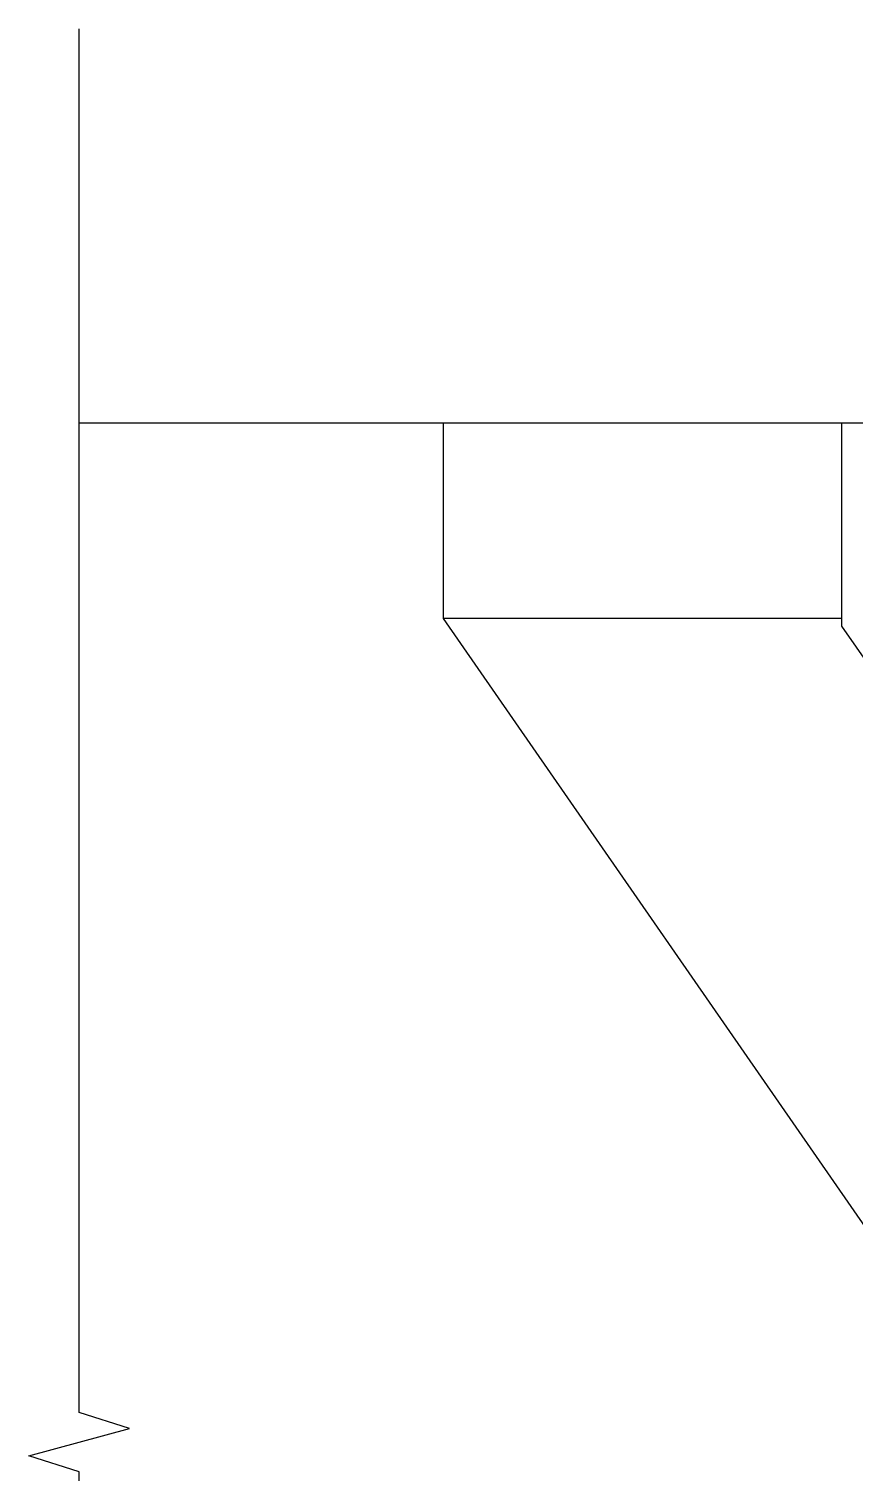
# Model space of a CAD drawing. Header units: metres. Extents: x -3883 to -1346, y 7082 to 10301.
# Drawn here: x -3883 to -3160, y 8967 to 10232 of the extents above; entities that cross this region are included whole.
import ezdxf

# ---------------------------------------------------------------- set-up
doc = ezdxf.new("R2010")
doc.units = ezdxf.units.M
doc.layers.add('LM', color=141, linetype='Continuous')
doc.layers.add('S_OTHER', color=7, linetype='Continuous')

msp = doc.modelspace()

# ---------------------------------------------------------------- linework, layer by layer
at = {"layer": 'LM'}
for p, q in [((-3838.73, 9886.71), (-3005.76, 9886.71)), ((-3519.63, 9715.21), (-3519.63, 9886.71)), ((-3170.41, 9708.49), (-3170.41, 9886.71)), ((-3000.02, 8965.21), (-3519.63, 9715.21)), ((-3170.41, 9715.21), (-3519.63, 9715.21)), ((-2655.48, 8965.26), (-3170.41, 9708.49))]:
    msp.add_line(p, q, dxfattribs=at)
at = {"layer": 'S_OTHER'}
for p, q in [((-3838.73, 9019.19), (-3838.73, 10232.15)), ((-3794.73, 9005.19), (-3838.73, 9019.19)), ((-3882.73, 8981.19), (-3794.73, 9005.19)), ((-3838.73, 8967.19), (-3882.73, 8981.19)), ((-3838.73, 7754.22), (-3838.73, 8967.19))]:
    msp.add_line(p, q, dxfattribs=at)

doc.saveas('drawing.dxf')
